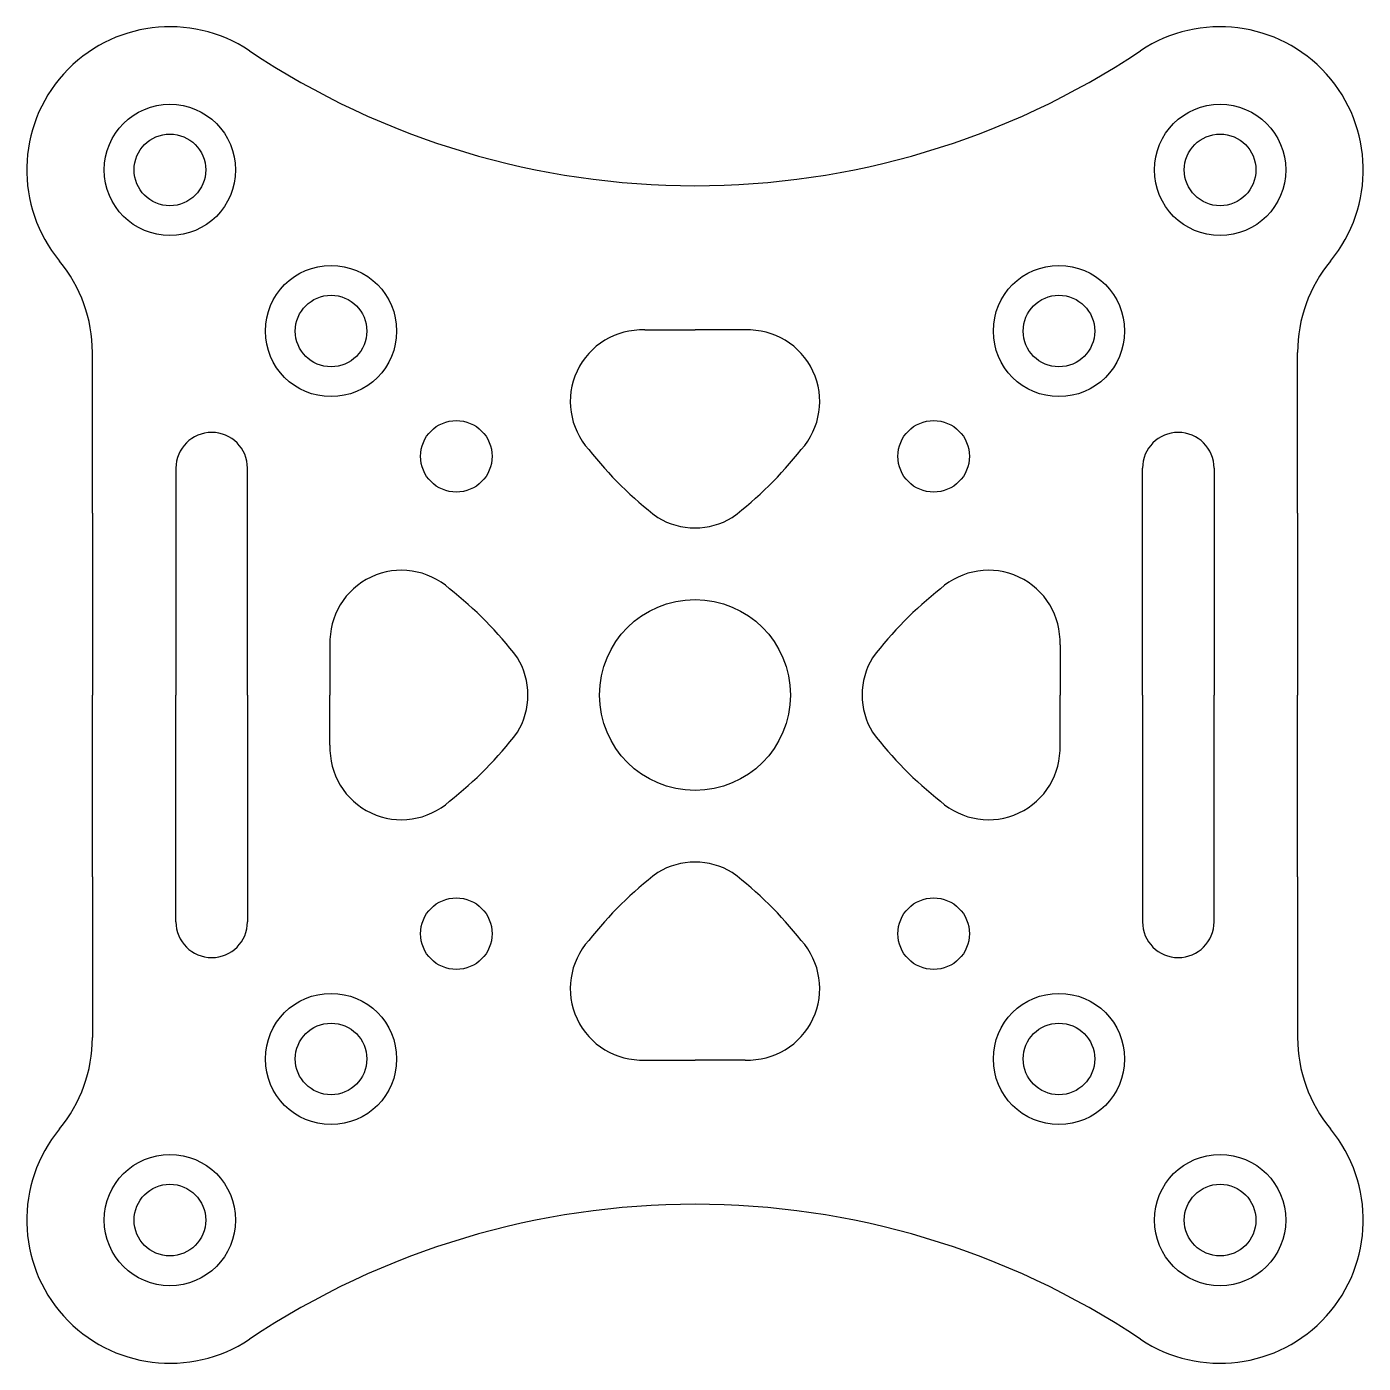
# Model space of a CAD drawing. Header units: millimetres. Extents: x -28 to 28, y -28 to 28.
import ezdxf

# ---------------------------------------------------------------- set-up
doc = ezdxf.new("R2010")
doc.units = ezdxf.units.MM
doc.layers.get('0').update_dxf_attribs({"linetype": 'CONTINUOUS'})

msp = doc.modelspace()

# ---------------------------------------------------------------- linework, layer by layer
for p, q in [((-2.099, 15.294), (0, 15.294)), ((2.099, 15.294), (0, 15.294)), ((-25.25, 7.621), (-25.25, 14.356)), ((25.25, 7.621), (25.25, 14.356)), ((-21.75, 9.5), (-21.75, 0)), ((-18.75, 0), (-18.75, 9.5)), ((18.75, 0), (18.75, 9.5)), ((21.75, 9.5), (21.75, 0)), ((-25.25, 7.621), (-25.25, 0)), ((25.25, 7.621), (25.25, 0)), ((-15.294, 2.099), (-15.294, 0)), ((15.294, 2.099), (15.294, 0)), ((-25.25, -7.621), (-25.25, 0)), ((-21.75, -9.5), (-21.75, 0)), ((-18.75, 0), (-18.75, -9.5)), ((15.294, -2.099), (15.294, 0)), ((18.75, 0), (18.75, -9.5)), ((21.75, -9.5), (21.75, 0)), ((25.25, -7.621), (25.25, 0)), ((-15.294, -2.099), (-15.294, 0)), ((-25.25, -7.621), (-25.25, -14.356)), ((25.25, -7.621), (25.25, -14.356)), ((-2.099, -15.294), (0, -15.294)), ((2.099, -15.294), (0, -15.294))]:
    msp.add_line(p, q)
for centre, radius in [((-22, 22), 2.75), ((22, 22), 2.75), ((-22, 22), 1.5), ((22, 22), 1.5), ((-15.25, 15.25), 2.75), ((15.25, 15.25), 2.75), ((-15.25, 15.25), 1.5), ((15.25, 15.25), 1.5), ((-10, 10), 1.5), ((10, 10), 1.5), ((0, 0), 4), ((-10, -10), 1.5), ((10, -10), 1.5), ((-15.25, -15.25), 2.75), ((15.25, -15.25), 2.75), ((-15.25, -15.25), 1.5), ((15.25, -15.25), 1.5), ((-22, -22), 2.75), ((22, -22), 2.75), ((-22, -22), 1.5), ((22, -22), 1.5)]:
    msp.add_circle(centre, radius)
for centre, radius, start, end in [((-22, 22), 6, 56.3099, 219.5712), ((22, 22), 6, -39.5712, 123.6901), ((0, 55), 33.661, 236.3099, 303.6901), ((-31.25, 14.356), 6, 0, 39.5712), ((31.25, 14.356), 6, 140.4288, 180), ((-2.226, 12.296), 3, 87.5634, 222.148), ((2.226, 12.296), 3, -42.148, 92.4366), ((-20.25, 9.5), 1.5, 0, 180), ((20.25, 9.5), 1.5, 0, 180), ((8.292, 20.335), 16.23, 218.2682, 232.6286), ((-8.292, 20.335), 16.23, 307.3714, 321.7318), ((0, 10), 3, 238.6834, 270), ((0, 10), 3, 270, 301.3166), ((-12.296, 2.226), 3, 47.852, 182.4366), ((12.296, 2.226), 3, -2.4366, 132.148), ((-20.335, -8.292), 16.23, 37.3714, 51.7318), ((20.335, -8.292), 16.23, 128.2682, 142.6286), ((-10, 0), 3, 0, 31.3166), ((10, 0), 3, 148.6834, 180), ((10, 0), 3, 180, 211.3166), ((-10, 0), 3, -31.3166, 0), ((-20.335, 8.292), 16.23, 308.2682, 322.6286), ((20.335, 8.292), 16.23, 217.3714, 231.7318), ((-12.296, -2.226), 3, 177.5634, 312.148), ((12.296, -2.226), 3, -132.148, 2.4366), ((0, -10), 3, 90, 121.3166), ((0, -10), 3, 58.6834, 90), ((8.292, -20.335), 16.23, 127.3714, 141.7318), ((-8.292, -20.335), 16.23, 38.2682, 52.6286), ((-20.25, -9.5), 1.5, 180, 360), ((20.25, -9.5), 1.5, -180, 0), ((-2.226, -12.296), 3, 137.852, 272.4366), ((2.226, -12.296), 3, -92.4366, 42.148), ((-31.25, -14.356), 6, -39.5712, 0), ((31.25, -14.356), 6, 180, 219.5712), ((-22, -22), 6, 140.4288, 303.6901), ((22, -22), 6, -123.6901, 39.5712), ((0, -55), 33.661, 56.3099, 123.6901)]:
    msp.add_arc(centre, radius, start, end)

doc.saveas('drawing.dxf')
